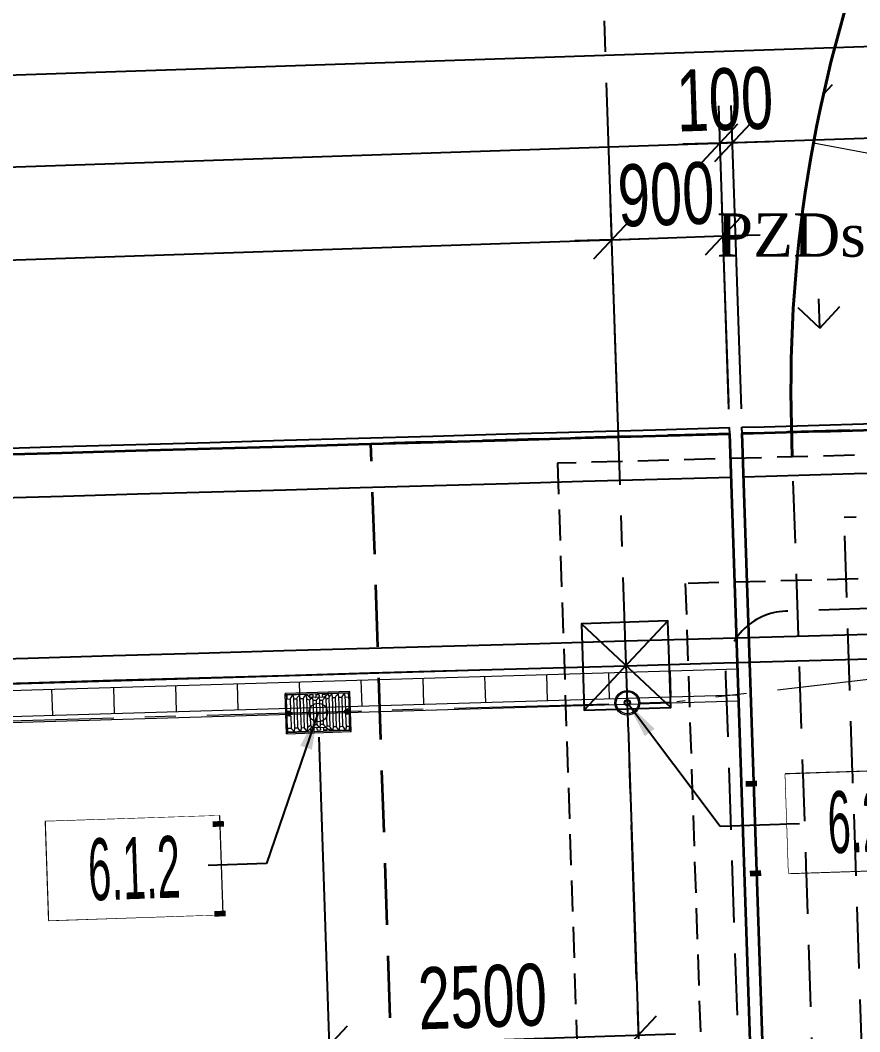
# Model space of a CAD drawing. Header units: metres. Extents: x 8395712 to 9795150, y 4166577 to 5794892.
# Drawn here: x 8418204.27 to 8418211.05, y 5772443.42 to 5772451.59 of the extents above; entities that cross this region are included whole.
import ezdxf
from ezdxf.enums import TextEntityAlignment as Align

# ---------------------------------------------------------------- set-up
doc = ezdxf.new("R2010")
doc.units = ezdxf.units.M
doc.set_wipeout_variables(frame=1)
doc.header["$PDMODE"] = 35
doc.header["$PDSIZE"] = 0.002
for name, pattern in [('CENTER', [2, 1.25, -0.25, 0.25, -0.25]), ('DASHED', [0.75, 0.5, -0.25]), ('HIDDEN', [0.375, 0.25, -0.125])]:
    doc.linetypes.add(name, pattern=pattern)
for name, color, linetype in [('00RysOpi-T', 2, 'Continuous'), ('AII_M_bariery', 8, 'Continuous'), ('AII_M_ekrany', 8, 'Continuous'), ('AII_M_opisy do legendy', 2, 'Continuous'), ('AII_M_osie główne', 8, 'CENTER'), ('AII_M_podpory', 1, 'Continuous'), ('AII_odwodnienie_drenaż', 140, 'Continuous')]:
    doc.layers.add(name, color=color, linetype=linetype)
for name, color, linetype, lineweight in [('AII_M_geologia', 1, 'Continuous', 25), ('AII_M_konstrukcja 0.35', 2, 'Continuous', 35), ('AII_M_kreskowanie', 8, 'Continuous', 0), ('AII_M_kreskowanie skarp', 8, 'Continuous', 0), ('AII_M_odwodnienie', 8, 'Continuous', 9), ('AII_M_opisy wymiary', 1, 'Continuous', 25), ('AII_M_skarpy', 62, 'Continuous', 18), ('AII_M_wyposazenie', 1, 'Continuous', 25)]:
    doc.layers.add(name, color=color, linetype=linetype, lineweight=lineweight)
doc.styles.add('CDMSTYLE', font='CDMSIMPL.shx', dxfattribs={"width": 0.7, "bigfont": 'CDMBIGPL.shx'})
doc.styles.add('GT_B-SP', font='times.ttf')
doc.linetypes.add('OGRODZENIE2', pattern='A,6.35,-2.54,[132,ltypeshp.shx,S=2.54,R=0,X=-2.54,Y=0],-2.54,25.4', length=36.83)
doc.dimstyles.new('CDM-ME200MM', dxfattribs={"dimscale": 0.2, "dimtxt": 2.5, "dimasz": 1.5, "dimexe": 1.5, "dimexo": 1, "dimgap": 0.5, "dimtad": 1, "dimdec": 0, "dimlfac": 1000, "dimrnd": 1, "dimzin": 9, "dimtxsty": 'CDMSTYLE', "dimblk": 'OBLIQUE', "dimcen": 2.5, "dimdle": 1.5, "dimclrd": 9, "dimclre": 9, "dimadec": 1, "dimazin": 2, "dimtfac": 1, "dimtdec": 0, "dimtix": 1, "dimtmove": 2, "dimatfit": 3, "dimldrblk": 'DOT', "dimfxl": 1, "dimtvp": 1, "dimtolj": 1, "dimtzin": 0, "dimlwd": 25, "dimlwe": 25, "dimarcsym": 0})
doc.dimstyles.new('CDM-ME200MM$7', dxfattribs={"dimscale": 0.2, "dimtxt": 2.5, "dimasz": 1.5, "dimexe": 1.5, "dimexo": 1, "dimgap": 0.5, "dimtad": 1, "dimdec": 0, "dimlfac": 1000, "dimrnd": 1, "dimzin": 9, "dimtxsty": 'CDMSTYLE', "dimblk": 'OBLIQUE', "dimcen": 2.5, "dimdle": 1.5, "dimclrd": 9, "dimclre": 9, "dimadec": 1, "dimazin": 2, "dimtfac": 1, "dimtdec": 0, "dimtix": 1, "dimtmove": 2, "dimatfit": 3, "dimfxl": 1, "dimtvp": 1, "dimtolj": 1, "dimtzin": 0, "dimlwd": 25, "dimlwe": 25, "dimarcsym": 0})

# ---------------------------------------------------------------- blocks, each defined once
blk = doc.blocks.new('_OBLIQUE')
at = {"color": 0, "linetype": 'ByBlock'}
blk.add_line((-0.5, -0.5), (0.5, 0.5), dxfattribs=at)
blk = doc.blocks.new('*D36')
at = {"layer": 'AII_M_opisy wymiary', "color": 9, "linetype": 'ByBlock', "lineweight": 25, "transparency": 16777216}
for p, q in [((8418221.507, 5772448.8121), (8418221.3994, 5772452.0261)), ((8418121.7257, 5772448.3869), (8418221.7092, 5772451.7363)), ((8418122.1231, 5772445.4828), (8418122.0155, 5772448.6968))]:
    blk.add_line(p, q, dxfattribs=at)
at = {"layer": 'Defpoints', "color": 0, "linetype": 'ByBlock', "lineweight": 25, "transparency": 16777216}
for p in [(8418221.4094, 5772451.7262), (8418221.5137, 5772448.6122), (8418122.1298, 5772445.2829)]:
    blk.add_point(p, dxfattribs=at)
at = {"layer": 'AII_M_opisy wymiary', "color": 9, "linetype": 'ByBlock', "lineweight": 25, "transparency": 16777216, "xscale": 0.3, "yscale": 0.3, "zscale": 0.3}
for p, rotation in [((8418221.4094, 5772451.7262), 1.918652234207557), ((8418122.0255, 5772448.3969), 181.9186522342075)]:
    blk.add_blockref('_OBLIQUE', p, dxfattribs=dict(at, rotation=rotation))
at = {"layer": 'AII_M_opisy wymiary', "color": 0, "linetype": 'ByBlock', "lineweight": 40, "transparency": 16777216, "insert": (8418171.7057, 5772450.4114), "char_height": 0.5, "attachment_point": 5, "rotation": 1.91865, "style": 'CDMSTYLE'}
blk.add_mtext('\\A1;99440', dxfattribs=at)
blk = doc.blocks.new('_DOT')
at = {"color": 0, "linetype": 'ByBlock'}
blk.add_line((-0.5, 0), (-1, 0), dxfattribs=at)
at = {"color": 0, "linetype": 'ByBlock', "const_width": 0.5}
blk.add_lwpolyline([(-0.25, 0, 1), (0.25, 0, 1)], format="xyb", close=True, dxfattribs=at)
blk = doc.blocks.new('A$Cb89c059d')
at = {"layer": 'AII_M_kreskowanie skarp'}
blk.add_line((-1.0467, 0.217), (-10.7661, 2.3467), dxfattribs=at)
at = {"layer": 'AII_M_skarpy', "linetype": 'ByBlock', "lineweight": 40}
blk.add_line((-11.0216, -0.1801), (-11.0202, 0.0699), dxfattribs=at)
blk.add_arc((-0.0704, 0.0005), 10.95, 89.59219, 179.63691, dxfattribs=at)
blk = doc.blocks.new('*U187')
at = {"layer": 'AII_M_odwodnienie', "color": 0, "linetype": 'ByBlock', "lineweight": -2}
for p, q in [((-24.5457, 0.27), (-24.5457, 0.06)), ((-24, 0.06), (-24, 0.27)), ((-23.5, 0.06), (-23.5, 0.27)), ((-23, 0.06), (-23, 0.27)), ((-22.5, 0.06), (-22.5, 0.27)), ((-22, 0.06), (-22, 0.27)), ((-21.5, 0.06), (-21.5, 0.27)), ((-21, 0.06), (-21, 0.27)), ((-20.5, 0.06), (-20.5, 0.27)), ((-20, 0.06), (-20, 0.27)), ((-19.5, 0.06), (-19.5, 0.27)), ((-19, 0.06), (-19, 0.27))]:
    blk.add_line(p, q, dxfattribs=at)
for points in [[(-24.5457, 0.32), (0.262, 0.32), (0.262, 0.27), (-24.5457, 0.27)], [(-24.5457, 0.01), (0, 0.01), (0, 0.06), (-24.5457, 0.06)]]:
    blk.add_lwpolyline(points, close=True, dxfattribs=at)
blk = doc.blocks.new('WPUST_RZUT')
at = {"layer": 'AII_M_odwodnienie', "color": 0, "lineweight": -2}
for p, q in [((0.262, 0.162), (-0.262, 0.162)), ((-0.262, 0.162), (-0.252, 0.152)), ((-0.262, -0.162), (-0.262, 0.162)), ((0.252, 0.152), (-0.252, 0.152)), ((-0.252, 0.152), (-0.252, 0.1231)), ((-0.252, -0.123), (-0.252, 0.1231)), ((-0.093, 0.1495), (-0.249, 0.1495)), ((-0.249, 0.1495), (-0.249, 0.1175)), ((-0.249, 0.1175), (-0.2255, 0.1175)), ((-0.2215, 0.1135), (-0.2215, 0.023)), ((-0.1945, 0.1303), (-0.1945, -0.1303)), ((-0.1945, 0.1175), (-0.1735, 0.1175)), ((-0.1695, 0.1135), (-0.1695, -0.1135)), ((-0.1425, 0.1303), (-0.1425, -0.1303)), ((-0.1425, 0.1175), (-0.1215, 0.1175)), ((-0.1175, 0.1135), (-0.1175, -0.1135)), ((-0.093, 0.1495), (-0.094, 0.143)), ((-0.0925, 0.142), (-0.094, 0.143)), ((-0.06, 0.1225), (-0.093, 0.1495)), ((-0.0905, 0.1271), (-0.0905, -0.1271)), ((-0.0905, 0.1141), (-0.0679, 0.1038)), ((-0.0655, 0.1435), (-0.0655, 0.131)), ((-0.0405, 0.1435), (-0.0655, 0.1435)), ((-0.0655, 0.1002), (-0.0655, -0.1002)), ((-0.0568, 0.1091), (-0.06, 0.1225)), ((0.056, 0.1225), (-0.06, 0.1225)), ((-0.0385, 0.1435), (-0.0405, 0.1435)), ((-0.0385, 0.1435), (-0.0385, 0.1225)), ((-0.0385, 0.1075), (-0.0385, -0.1075)), ((-0.0175, 0.0975), (-0.0385, 0.0975)), ((-0.0135, 0.1435), (-0.0135, 0.1264)), ((0.0115, 0.1435), (-0.0135, 0.1435)), ((-0.0135, 0.0935), (-0.0135, -0.0935)), ((0.0135, 0.1435), (0.0115, 0.1435)), ((0.0135, 0.1435), (0.0135, 0.1225)), ((0.0135, 0.1075), (0.0135, -0.1075)), ((0.0345, 0.0975), (0.0135, 0.0975)), ((0.0385, 0.1435), (0.0385, 0.1264)), ((0.0635, 0.1435), (0.0385, 0.1435)), ((0.0385, 0.0935), (0.0385, -0.0935)), ((0.056, 0.1225), (0.0541, 0.1148)), ((0.089, 0.1495), (0.056, 0.1225)), ((0.0655, 0.1435), (0.0635, 0.1435)), ((0.0655, 0.1435), (0.0655, 0.1303)), ((0.0655, 0.115), (0.0655, -0.115)), ((0.0655, 0.1045), (0.0848, 0.1133)), ((0.0932, 0.1228), (0.089, 0.1495)), ((0.249, 0.1495), (0.089, 0.1495)), ((0.0905, 0.1097), (0.0905, -0.1097)), ((0.1175, 0.1303), (0.1175, -0.1303)), ((0.1175, 0.1175), (0.1385, 0.1175)), ((0.1425, 0.1135), (0.1425, -0.1135)), ((0.1695, 0.1303), (0.1695, -0.1303)), ((0.1695, 0.1175), (0.1905, 0.1175)), ((0.1945, 0.1135), (0.1945, -0.1135)), ((0.2215, 0.1303), (0.2215, 0.019)), ((0.2215, 0.1175), (0.249, 0.1175)), ((0.249, 0.1495), (0.249, 0.1175)), ((0.252, 0.152), (0.262, 0.162)), ((0.252, -0.152), (0.252, 0.152)), ((0.262, -0.162), (0.262, 0.162)), ((-0.2505, 0.0198), (-0.2499, 0.0203)), ((-0.2505, -0.0198), (-0.2505, 0.0198)), ((-0.2505, 0.0198), (-0.232, 0.0172)), ((-0.2321, 0), (-0.2281, 0.007)), ((-0.2281, -0.007), (-0.2321, 0)), ((-0.2199, 0.007), (-0.2281, 0.007)), ((-0.2159, 0), (-0.2199, 0.007)), ((-0.2159, 0), (-0.2199, -0.007)), ((0.2159, 0), (0.2199, 0.007)), ((0.2199, -0.007), (0.2159, 0)), ((0.2281, 0.007), (0.2199, 0.007)), ((0.224, 0.019), (0.2215, 0.019)), ((0.2321, 0), (0.2281, 0.007)), ((0.2321, 0), (0.2281, -0.007)), ((0.2505, 0.0198), (0.232, 0.0172)), ((0.2505, 0.0198), (0.2499, 0.0203)), ((0.2505, -0.0198), (0.2505, 0.0198)), ((-0.232, -0.0172), (-0.2505, -0.0198)), ((-0.2499, -0.0203), (-0.2505, -0.0198)), ((-0.2281, -0.007), (-0.2199, -0.007)), ((-0.2215, -0.0229), (-0.2215, -0.1135)), ((0.2199, -0.007), (0.2281, -0.007)), ((0.2215, -0.019), (0.224, -0.019)), ((0.2215, -0.019), (0.2215, -0.1303)), ((0.232, -0.0172), (0.2505, -0.0198)), ((0.2499, -0.0203), (0.2505, -0.0198)), ((-0.252, -0.152), (-0.262, -0.162)), ((-0.262, -0.162), (0.262, -0.162)), ((-0.252, -0.152), (-0.252, -0.123)), ((-0.252, -0.152), (0.252, -0.152)), ((-0.249, -0.1175), (-0.2255, -0.1175)), ((-0.249, -0.1495), (-0.249, -0.1175)), ((-0.093, -0.1495), (-0.249, -0.1495)), ((-0.1945, -0.1175), (-0.1735, -0.1175)), ((-0.1425, -0.1175), (-0.1215, -0.1175)), ((-0.094, -0.143), (-0.0925, -0.142)), ((-0.093, -0.1495), (-0.094, -0.143)), ((-0.06, -0.1225), (-0.093, -0.1495)), ((-0.0905, -0.1141), (-0.0679, -0.1038)), ((-0.0655, -0.131), (-0.0655, -0.1435)), ((-0.0405, -0.1435), (-0.0655, -0.1435)), ((-0.0568, -0.1091), (-0.06, -0.1225)), ((0.056, -0.1225), (-0.06, -0.1225)), ((-0.0385, -0.1435), (-0.0405, -0.1435)), ((-0.0175, -0.0975), (-0.0385, -0.0975)), ((-0.0385, -0.1225), (-0.0385, -0.1435)), ((-0.0135, -0.1264), (-0.0135, -0.1435)), ((0.0115, -0.1435), (-0.0135, -0.1435)), ((0.0135, -0.1435), (0.0115, -0.1435)), ((0.0345, -0.0975), (0.0135, -0.0975)), ((0.0135, -0.1225), (0.0135, -0.1435)), ((0.0385, -0.1264), (0.0385, -0.1435)), ((0.0635, -0.1435), (0.0385, -0.1435)), ((0.056, -0.1225), (0.0541, -0.1148)), ((0.089, -0.1495), (0.056, -0.1225)), ((0.0655, -0.1435), (0.0635, -0.1435)), ((0.0655, -0.1045), (0.0848, -0.1133)), ((0.0655, -0.1303), (0.0655, -0.1435)), ((0.0932, -0.1228), (0.089, -0.1495)), ((0.249, -0.1495), (0.089, -0.1495)), ((0.1175, -0.1175), (0.1385, -0.1175)), ((0.1695, -0.1175), (0.1905, -0.1175)), ((0.2215, -0.1175), (0.249, -0.1175)), ((0.249, -0.1495), (0.249, -0.1175)), ((0.262, -0.162), (0.252, -0.152))]:
    blk.add_line(p, q, dxfattribs=at)
at = {"layer": 'AII_M_odwodnienie', "color": 0, "lineweight": -2, "flags": 128}
for points in [[(-0.2223, 0.1159), (-0.2217, 0.1147), (-0.2215, 0.1135)], [(-0.1703, 0.1159), (-0.1697, 0.1147), (-0.1695, 0.1135)], [(-0.1183, 0.1159), (-0.1177, 0.1147), (-0.1175, 0.1135)], [(-0.0905, 0.1271), (-0.0906, 0.1311), (-0.0909, 0.1357), (-0.0913, 0.1385), (-0.0917, 0.1402), (-0.0923, 0.1418), (-0.0925, 0.142)], [(-0.0679, 0.1038), (-0.0667, 0.103), (-0.066, 0.1021)], [(-0.066, 0.1021), (-0.0656, 0.1009), (-0.0655, 0.1002)], [(-0.0144, 0.096), (-0.0137, 0.0949), (-0.0135, 0.0935)], [(0.0376, 0.096), (0.0383, 0.0949), (0.0385, 0.0935)], [(0.0635, 0.1238), (0.0586, 0.1196), (0.0541, 0.1148)], [(0.0655, 0.115), (0.0653, 0.119), (0.0651, 0.121), (0.0649, 0.1221), (0.0647, 0.1228), (0.0644, 0.1235), (0.0642, 0.1237), (0.064, 0.1239), (0.0639, 0.1239), (0.0637, 0.1239), (0.0636, 0.1239), (0.0635, 0.1238)], [(0.0932, 0.1228), (0.0905, 0.1159), (0.0893, 0.1126)], [(0.1417, 0.1159), (0.1423, 0.1147), (0.1425, 0.1135)], [(0.1937, 0.1159), (0.1943, 0.1147), (0.1945, 0.1135)], [(-0.2499, 0.0203), (-0.2358, 0.0185), (-0.2303, 0.0178)], [(0.2499, 0.0203), (0.2358, 0.0185), (0.2303, 0.0178)], [(-0.2303, -0.0178), (-0.2358, -0.0185), (-0.2499, -0.0203)], [(0.2303, -0.0178), (0.2358, -0.0185), (0.2499, -0.0203)], [(-0.2215, -0.1135), (-0.2217, -0.1148), (-0.2223, -0.1159)], [(-0.1695, -0.1135), (-0.1697, -0.1148), (-0.1703, -0.1159)], [(-0.1175, -0.1135), (-0.1177, -0.1148), (-0.1183, -0.1159)], [(-0.0925, -0.142), (-0.0923, -0.1417), (-0.0918, -0.1408), (-0.0913, -0.1387), (-0.091, -0.1366), (-0.0906, -0.1319), (-0.0905, -0.1271)], [(-0.066, -0.1021), (-0.0669, -0.1032), (-0.0679, -0.1038)], [(-0.0655, -0.1002), (-0.0657, -0.1014), (-0.066, -0.1021)], [(-0.0135, -0.0935), (-0.0137, -0.0948), (-0.0144, -0.096)], [(0.0385, -0.0935), (0.0383, -0.0948), (0.0376, -0.096)], [(0.0541, -0.1148), (0.0585, -0.1195), (0.0635, -0.1238)], [(0.0635, -0.1238), (0.0636, -0.1239), (0.0638, -0.1239), (0.0639, -0.1239), (0.0641, -0.1238), (0.0643, -0.1236), (0.0647, -0.1228), (0.0651, -0.1208), (0.0654, -0.1187), (0.0655, -0.115)], [(0.0893, -0.1126), (0.0905, -0.1159), (0.0932, -0.1228)], [(0.1425, -0.1135), (0.1423, -0.1148), (0.1417, -0.1159)], [(0.1945, -0.1135), (0.1943, -0.1148), (0.1937, -0.1159)]]:
    blk.add_lwpolyline(points, dxfattribs=at)
at = {"layer": 'AII_M_odwodnienie', "color": 0, "lineweight": -2}
for centre, radius in [((-0.224, 0), 0.013), ((-0.224, 0), 0.012), ((0, 0), 0.075), ((0.224, 0), 0.012)]:
    blk.add_circle(centre, radius, dxfattribs=at)
for centre, radius, start, end in [((-0.0674, 0.1309), 0.00195, 251.69834, 2.87413), ((-0.0497, 0.0903), 0.0201, 110.63967, 144.03936), ((-0.0175, 0.1263), 0.00398, 286.3143, 0.63687), ((0.0345, 0.1263), 0.00398, 286.31436, 0.63683), ((0.0865, 0.1096), 0.0041, 47.8922, 114.44435), ((0.0864, 0.1097), 0.00414, 359.99996, 45.16763), ((-0.224, 0), 0.019, 90, 270), ((-0.224, 0), 0.00702, 150, 210), ((-0.224, 0), 0.00702, 90, 150), ((-0.2254, 0.0229), 0.00394, 274.13264, 0.80381), ((-0.224, 0), 0.00702, 30, 90), ((-0.224, 0), 0.00702, 330, 30), ((0.224, 0), 0.013, 110.25649, 249.74351), ((0.224, 0), 0.00702, 150, 210), ((0.224, 0), 0.00702, 90, 150), ((0.224, 0), 0.013, 249.74775, 110.25225), ((0.224, 0), 0.019, 270, 90), ((0.224, 0), 0.00702, 30, 90), ((0.224, 0), 0.00702, 330, 30), ((-0.224, 0), 0.00702, 210, 270), ((-0.2255, -0.0229), 0.00396, 359.47528, 85.58828), ((-0.224, 0), 0.00702, 270, 330), ((0.224, 0), 0.00702, 210, 270), ((0.224, 0), 0.00702, 270, 330), ((-0.0675, -0.131), 0.002, 358.54515, 105.17526), ((-0.0502, -0.0909), 0.0194, 215.2928, 250.02817), ((-0.0173, -0.1262), 0.00378, 357.52302, 78.28931), ((0.0347, -0.1262), 0.00378, 357.52299, 78.28936), ((0.0865, -0.1096), 0.0041, 245.5739, 312.08954), ((0.0864, -0.1097), 0.00413, 314.80961, 0.0228)]:
    blk.add_arc(centre, radius, start, end, dxfattribs=at)
for centre, major_axis, ratio, start_param, end_param in [((-0.2255, 0.1135), (0.00356, -0.00189), 0.986478, 1.130171, 2.065083), ((-0.1965, -0.3697), (0, 0.5128), 0.15625, 0, 0.327274), ((-0.1965, 0.1303), (0, 0.0128), 0.15625, 4.712389, 6.283185), ((-0.1735, 0.1135), (0.00356, -0.00189), 0.986478, 1.130171, 2.065083), ((-0.1445, -0.3697), (0, 0.5128), 0.15625, 0, 0.327274), ((-0.1445, 0.1303), (0, 0.0128), 0.15625, 4.712389, 6.283185), ((-0.1215, 0.1135), (0.00356, -0.00189), 0.986478, 1.130171, 2.065083), ((-0.0925, -0.3697), (0, 0.5128), 0.15625, 0.0189, 0.327274), ((-0.0405, -0.2831), (0, 0.4006), 0.2, 0, 0.204754), ((-0.0405, 0.1075), (0, 0.01), 0.2, 4.712389, 6.283185), ((-0.0174, 0.0935), (0.0035, -0.00201), 0.982703, 1.213284, 2.099289), ((0.0115, -0.2831), (0, 0.4006), 0.2, 0, 0.328812), ((0.0115, 0.1075), (0, 0.01), 0.2, 4.712389, 6.283185), ((0.0346, 0.0935), (0.0035, -0.00201), 0.982703, 1.213284, 2.099289), ((0.0635, -0.2831), (0, 0.4006), 0.2, 0.11706, 0.328812), ((0.1155, -0.3697), (0, 0.5128), 0.15625, 0, 0.282384), ((0.1155, 0.1303), (0, 0.0128), 0.15625, 4.712389, 6.283185), ((0.1385, 0.1135), (0.00356, -0.00189), 0.986478, 1.130171, 2.065083), ((0.1675, -0.3697), (0, 0.5128), 0.15625, 0, 0.327274), ((0.1675, 0.1303), (0, 0.0128), 0.15625, 4.712389, 6.283185), ((0.1905, 0.1135), (0.00356, -0.00189), 0.986478, 1.130171, 2.065083), ((0.2195, -0.3697), (0, 0.5128), 0.15625, 0, 0.327274), ((0.2195, 0.1303), (0, 0.0128), 0.15625, 4.712389, 6.283185), ((-0.2255, -0.1135), (0.00356, 0.00189), 0.986478, 4.218103, 5.153014), ((-0.1965, 0.3697), (0, 0.5128), 0.15625, 2.814318, 3.141593), ((-0.1965, -0.1303), (0, 0.0128), 0.15625, 3.141593, 4.712389), ((-0.1735, -0.1135), (0.00356, 0.00189), 0.986478, 4.218103, 5.153014), ((-0.1445, 0.3697), (0, 0.5128), 0.15625, 2.814318, 3.141593), ((-0.1445, -0.1303), (0, 0.0128), 0.15625, 3.141593, 4.712389), ((-0.1215, -0.1135), (0.00356, 0.00189), 0.986478, 4.218103, 5.153014), ((-0.0925, 0.3697), (0, 0.5128), 0.15625, 2.814318, 3.122692), ((-0.0405, 0.2831), (0, 0.4006), 0.2, 2.936839, 3.141593), ((-0.0405, -0.1075), (0, 0.01), 0.2, 3.141593, 4.712389), ((-0.0174, -0.0935), (0.0035, 0.00201), 0.982703, 4.183896, 5.069901), ((0.0115, 0.2831), (0, 0.4006), 0.2, 2.812781, 3.141593), ((0.0115, -0.1075), (0, 0.01), 0.2, 3.141593, 4.712389), ((0.0346, -0.0935), (0.0035, 0.00201), 0.982703, 4.183896, 5.069901), ((0.0635, 0.2831), (0, 0.4006), 0.2, 2.812781, 3.024533), ((0.1155, 0.3697), (0, 0.5128), 0.15625, 2.859208, 3.141593), ((0.1155, -0.1303), (0, 0.0128), 0.15625, 3.141593, 4.712389), ((0.1385, -0.1135), (0.00356, 0.00189), 0.986478, 4.218103, 5.153014), ((0.1675, 0.3697), (0, 0.5128), 0.15625, 2.814318, 3.141593), ((0.1675, -0.1303), (0, 0.0128), 0.15625, 3.141593, 4.712389), ((0.1905, -0.1135), (0.00356, 0.00189), 0.986478, 4.218103, 5.153014), ((0.2195, 0.3697), (0, 0.5128), 0.15625, 2.814318, 3.141593), ((0.2195, -0.1303), (0, 0.0128), 0.15625, 3.141593, 4.712389)]:
    blk.add_ellipse(centre, major_axis=major_axis, ratio=ratio, start_param=start_param, end_param=end_param, dxfattribs=at)
blk = doc.blocks.new('OpiNum01')
at = {"layer": 'AII_M_opisy do legendy', "color": 0, "linetype": 'Continuous'}
blk.add_lwpolyline([(-3.5, -2), (3.5, -2), (3.5, 2), (-3.5, 2)], close=True, dxfattribs=at)
at = {"color": 9, "linetype": 'Continuous', "lineweight": 25, "style": 'CDMSTYLE', "width": 0.7, "flags": 1}
for tag, p in [('NAZWAPOL', (-4.105, -6.803)), ('NAZWAANG', (-4.105, -10.477)), ('SPECYF', (-4.105, -14.151)), ('ID', (-4.105, -17.825)), ('BAZA', (-4.105, -21.499)), ('RYSUNEK', (-4.105, -25.173))]:
    blk.add_attdef(tag, p, '', height=2, dxfattribs=at)
at = {"layer": 'AII_M_opisy do legendy', "linetype": 'Continuous', "lineweight": -2, "style": 'CDMSTYLE', "width": 0.5}
blk.add_attdef('NR', text='', height=2.5, dxfattribs=at).set_placement((0, 0), align=Align.MIDDLE)
at = {"color": 0, "linetype": 'Continuous'}
blk.add_wipeout([(-3.5, -2), (3.5, -2), (3.5, 2), (-3.5, 2)], dxfattribs=at).dxf.layer = 'AII_M_opisy do legendy'
blk = doc.blocks.new('OpiTxt01')
at = {"color": 0, "linetype": 'Continuous', "lineweight": 20, "style": 'CDMSTYLE', "width": 0.7}
blk.add_attdef('TEKST_GORNY', (1, 0.895), '', height=2, dxfattribs=at)
at = {"color": 0, "linetype": 'Continuous', "lineweight": -2, "style": 'CDMSTYLE', "width": 0.7}
blk.add_attdef('TEKST_DOLNY', (1.049, -2.731), '', height=2, dxfattribs=at)
blk = doc.blocks.new('Sączek')
at = {"layer": 'AII_M_odwodnienie', "color": 0}
for radius in [0.1, 0.1, 0.0894, 0.025, 0.02]:
    blk.add_circle((0, 0), radius, dxfattribs=at)
blk = doc.blocks.new('*D203')
at = {"layer": 'AII_M_opisy wymiary', "color": 9, "linetype": 'ByBlock', "lineweight": 25, "transparency": 16777216}
for p, q in [((8418209.091, 5772448.4737), (8418209.0359, 5772450.1174)), ((8418133.789, 5772447.294), (8418209.3458, 5772449.8277)), ((8418134.1339, 5772445.9601), (8418134.0788, 5772447.6038))]:
    blk.add_line(p, q, dxfattribs=at)
at = {"layer": 'Defpoints', "color": 0, "linetype": 'ByBlock', "lineweight": 25, "transparency": 16777216}
for p in [(8418209.0459, 5772449.8176), (8418209.0977, 5772448.2738), (8418134.1406, 5772445.7602)]:
    blk.add_point(p, dxfattribs=at)
at = {"layer": 'AII_M_opisy wymiary', "color": 9, "linetype": 'ByBlock', "lineweight": 25, "transparency": 16777216, "xscale": 0.3, "yscale": 0.3, "zscale": 0.3}
for p, rotation in [((8418209.0459, 5772449.8176), 1.92062245079579), ((8418134.0888, 5772447.304), 181.9206224507958)]:
    blk.add_blockref('_OBLIQUE', p, dxfattribs=dict(at, rotation=rotation))
at = {"layer": 'AII_M_opisy wymiary', "color": 0, "linetype": 'ByBlock', "lineweight": 25, "transparency": 16777216, "insert": (8418171.5556, 5772448.9106), "char_height": 0.5, "attachment_point": 5, "rotation": 1.92062, "style": 'CDMSTYLE'}
blk.add_mtext('\\A1;Lt=74999', dxfattribs=at)
blk = doc.blocks.new('*D205')
at = {"layer": 'AII_M_opisy wymiary', "color": 9, "linetype": 'ByBlock', "lineweight": 25, "transparency": 16777216}
for p, q in [((8418209.991, 5772448.499), (8418209.9357, 5772450.148)), ((8418209.0914, 5772448.4737), (8418209.0362, 5772450.1178)), ((8418209.0463, 5772449.818), (8418208.7465, 5772449.8079)), ((8418209.0463, 5772449.818), (8418209.9458, 5772449.8482)), ((8418209.9458, 5772449.8482), (8418210.2456, 5772449.8582))]:
    blk.add_line(p, q, dxfattribs=at)
at = {"layer": 'Defpoints', "color": 0, "linetype": 'ByBlock', "lineweight": 25, "transparency": 16777216}
for p in [(8418209.9458, 5772449.8482), (8418209.0981, 5772448.2739), (8418209.9977, 5772448.2991)]:
    blk.add_point(p, dxfattribs=at)
at = {"layer": 'AII_M_opisy wymiary', "color": 9, "linetype": 'ByBlock', "lineweight": 25, "transparency": 16777216, "xscale": 0.3, "yscale": 0.3, "zscale": 0.3}
for p, rotation in [((8418209.0463, 5772449.818), 1.92062245079579), ((8418209.9458, 5772449.8482), 181.9206224507958)]:
    blk.add_blockref('_OBLIQUE', p, dxfattribs=dict(at, rotation=rotation))
at = {"layer": 'AII_M_opisy wymiary', "color": 0, "linetype": 'ByBlock', "lineweight": 25, "transparency": 16777216, "insert": (8418209.4843, 5772450.1829), "char_height": 0.5, "attachment_point": 5, "rotation": 1.92062, "style": 'CDMSTYLE'}
blk.add_mtext('\\A1;900', dxfattribs=at)
blk = doc.blocks.new('*D207')
at = {"layer": 'AII_M_opisy wymiary', "color": 9, "linetype": 'ByBlock', "lineweight": 25, "transparency": 16777216}
for p, q in [((8418209.9927, 5772448.4491), (8418209.9106, 5772450.899)), ((8418132.8643, 5772448.0151), (8418210.2204, 5772450.6092)), ((8418133.2345, 5772445.9251), (8418133.1541, 5772448.325))]:
    blk.add_line(p, q, dxfattribs=at)
at = {"layer": 'Defpoints', "color": 0, "linetype": 'ByBlock', "lineweight": 25, "transparency": 16777216}
for p in [(8418209.9206, 5772450.5991), (8418209.9994, 5772448.2492), (8418133.2412, 5772445.7252)]:
    blk.add_point(p, dxfattribs=at)
at = {"layer": 'AII_M_opisy wymiary', "color": 9, "linetype": 'ByBlock', "lineweight": 25, "transparency": 16777216, "xscale": 0.3, "yscale": 0.3, "zscale": 0.3}
for p, rotation in [((8418209.9206, 5772450.5991), 1.92062245079579), ((8418133.1641, 5772448.0252), 181.9206224507958)]:
    blk.add_blockref('_OBLIQUE', p, dxfattribs=dict(at, rotation=rotation))
at = {"layer": 'AII_M_opisy wymiary', "color": 0, "linetype": 'ByBlock', "lineweight": 25, "transparency": 16777216, "insert": (8418171.5306, 5772449.662), "char_height": 0.5, "attachment_point": 5, "rotation": 1.92062, "style": 'CDMSTYLE'}
blk.add_mtext('\\A1;Lc=76800', dxfattribs=at)
blk = doc.blocks.new('*D208')
at = {"layer": 'AII_M_opisy wymiary', "color": 9, "linetype": 'ByBlock', "lineweight": 25, "transparency": 16777216}
for p, q in [((8418221.5087, 5772448.7626), (8418221.4241, 5772451.285)), ((8418209.7207, 5772450.5924), (8418221.734, 5772450.9953)), ((8418210.0927, 5772448.4524), (8418210.0105, 5772450.9023))]:
    blk.add_line(p, q, dxfattribs=at)
at = {"layer": 'Defpoints', "color": 0, "linetype": 'ByBlock', "lineweight": 25, "transparency": 16777216}
for p in [(8418221.4341, 5772450.9852), (8418221.5154, 5772448.5627), (8418210.0994, 5772448.2525)]:
    blk.add_point(p, dxfattribs=at)
at = {"layer": 'AII_M_opisy wymiary', "color": 9, "linetype": 'ByBlock', "lineweight": 25, "transparency": 16777216, "xscale": 0.3, "yscale": 0.3, "zscale": 0.3}
for p, rotation in [((8418221.4341, 5772450.9852), 1.92062245079579), ((8418210.0206, 5772450.6025), 181.9206224507958)]:
    blk.add_blockref('_OBLIQUE', p, dxfattribs=dict(at, rotation=rotation))
at = {"layer": 'AII_M_opisy wymiary', "color": 0, "linetype": 'ByBlock', "lineweight": 25, "transparency": 16777216, "insert": (8418215.7156, 5772451.1436), "char_height": 0.5, "attachment_point": 5, "rotation": 1.92062, "style": 'CDMSTYLE'}
blk.add_mtext('\\A1;11420', dxfattribs=at)
blk = doc.blocks.new('*D210')
at = {"layer": 'AII_M_opisy wymiary', "color": 9, "linetype": 'ByBlock', "lineweight": 25, "transparency": 16777216}
for p, q in [((8418209.9927, 5772448.4491), (8418209.9106, 5772450.899)), ((8418210.0927, 5772448.4518), (8418210.0105, 5772450.9023)), ((8418209.9206, 5772450.5991), (8418209.6208, 5772450.5891)), ((8418210.0206, 5772450.6025), (8418209.9206, 5772450.5991)), ((8418210.0206, 5772450.6025), (8418210.3204, 5772450.6125))]:
    blk.add_line(p, q, dxfattribs=at)
at = {"layer": 'Defpoints', "color": 0, "linetype": 'ByBlock', "lineweight": 25, "transparency": 16777216}
for p in [(8418209.9206, 5772450.5991), (8418209.9994, 5772448.2492), (8418210.0994, 5772448.2519)]:
    blk.add_point(p, dxfattribs=at)
at = {"layer": 'AII_M_opisy wymiary', "color": 9, "linetype": 'ByBlock', "lineweight": 25, "transparency": 16777216, "xscale": 0.3, "yscale": 0.3, "zscale": 0.3}
for p, rotation in [((8418209.9206, 5772450.5991), 1.92062245079579), ((8418210.0206, 5772450.6025), 181.9206224507958)]:
    blk.add_blockref('_OBLIQUE', p, dxfattribs=dict(at, rotation=rotation))
at = {"layer": 'AII_M_opisy wymiary', "color": 0, "linetype": 'ByBlock', "lineweight": 25, "transparency": 16777216, "insert": (8418209.9589, 5772450.9506), "char_height": 0.5, "attachment_point": 5, "rotation": 1.92062, "style": 'CDMSTYLE'}
blk.add_mtext('\\A1;100', dxfattribs=at)
blk = doc.blocks.new('przyczolek_os4')
at = {"layer": 'AII_M_podpory', "linetype": 'DASHED', "lineweight": 35}
blk.add_lwpolyline([(73.6987, 80.6742, -0.000137), (76.5989, 80.6588, -0.0001)], format="xyb", dxfattribs=at)
blk.add_lwpolyline([(73.6987, 65.5338), (73.6987, 80.6742)], dxfattribs=at)
at = {"layer": 'AII_M_podpory', "linetype": 'DASHED', "lineweight": 35, "elevation": 0}
blk.add_lwpolyline([(76.6989, 80.6581, -0.000283), (84.3191, 80.6122)], format="xyb", dxfattribs=at)
at = {"layer": 'AII_M_podpory', "color": 1, "linetype": 'HIDDEN', "lineweight": 25}
for points in [[(75.1992, 80.4676), (75.1991, 50.5668)], [(79.0991, 80.443), (75.1992, 80.4676)], [(79.096, 79.443), (76.196, 79.4613)], [(76.1992, 79.4613), (76.1991, 51.5608)]]:
    blk.add_lwpolyline(points, dxfattribs=at)
at = {"layer": 'AII_M_podpory', "color": 8, "linetype": 'DASHED', "lineweight": 25}
for points in [[(77.0989, 65.509), (77.0989, 80.4556)], [(77.4989, 67.3036), (77.4989, 79.9531)], [(79.0976, 79.943), (77.4989, 79.9531)]]:
    blk.add_lwpolyline(points, dxfattribs=at)
blk = doc.blocks.new('lozyska')
at = {"color": 9, "linetype": 'ByBlock', "lineweight": 25}
for points in [[(-0.35, 0.35), (-0.35, -0.35), (0.35, -0.35), (0.35, 0.35), (-0.35, 0.35), (0.35, -0.35)], [(-0.35, -0.35), (0.35, 0.35)]]:
    blk.add_lwpolyline(points, dxfattribs=at)
blk = doc.blocks.new('*D439')
at = {"layer": 'AII_M_opisy wymiary', "color": 9, "linetype": 'ByBlock', "lineweight": 25, "transparency": 16777216}
blk.add_arc((8418209.6077, 5772433.0769), 1.2618, 91.92062, 181.4704, dxfattribs=at)
at = {"layer": 'Defpoints', "color": 0, "linetype": 'ByBlock', "lineweight": 25, "transparency": 16777216}
for p in [(8418208.788, 5772457.522, 0), (8418208.9434, 5772434.1496), (8418210.6074, 5772433.1025), (8418207.6081, 5772433.0256), (8418210.1852, 5772415.8561, 0)]:
    blk.add_point(p, dxfattribs=at)
at = {"layer": 'AII_M_opisy wymiary', "color": 9, "linetype": 'ByBlock', "lineweight": 25, "transparency": 16777216, "xscale": 0.3, "yscale": 0.3, "zscale": 0.3}
for p, rotation in [((8418209.5654, 5772434.3379), 1.920622452889307), ((8418208.3463, 5772433.0445), 271.4703959313167)]:
    blk.add_blockref('_OBLIQUE', p, dxfattribs=dict(at, rotation=rotation))
at = {"layer": 'AII_M_opisy wymiary', "color": 0, "linetype": 'ByBlock', "lineweight": 25, "transparency": 16777216, "insert": (8418208.4001, 5772434.215), "char_height": 0.5, "attachment_point": 5, "rotation": 46.69551, "style": 'CDMSTYLE'}
blk.add_mtext('\\A1;89,5°', dxfattribs=at)
blk = doc.blocks.new('*U449')
at = {"linetype": 'ByBlock', "lineweight": -2}
h = blk.add_hatch(color=0, dxfattribs=at)
h.dxf.hatch_style = 1
h.paths.add_polyline_path([(0.025, -2.45, 0.408249), (2.45, -0.025), (0.025, -0.025)])
h.paths.add_polyline_path([(-2.45, 0.025), (-0.025, 0.025), (-0.025, 2.45, 0.408249)])
at = {"color": 0, "linetype": 'ByBlock', "lineweight": -2}
for p, q in [((0, -3.75), (0, 3.75)), ((-3.75, 0), (3.75, 0))]:
    blk.add_line(p, q, dxfattribs=at)
blk.add_circle((0, 0), 2.5, dxfattribs=at)
at = {"color": 0, "style": 'GT_B-SP'}
for tag, height, p in [('TEST_ID', 3.5, (-3.061, 6.56)), ('DATA_1', 2.5, (-3.152, -3.152))]:
    blk.add_attdef(tag, text='', height=height, dxfattribs=at).set_placement(p, align=Align.TOP_RIGHT)
for tag, p in [('LEVEL', (3.152, 5.652)), ('DATA_2', (3.152, -3.152))]:
    blk.add_attdef(tag, text='', height=2.5, dxfattribs=at).set_placement(p, align=Align.TOP_LEFT)
at = {"color": 0, "style": 'GT_B-SP', "flags": 1}
for tag, p in [('PROJECT_ID', (0, -10.5)), ('EXT_DATA_01', (0, -14)), ('EXT_DATA_02', (0, -17.5)), ('EXT_DATA_03', (0, -21)), ('EXT_DATA_04', (0, -24.5)), ('EXT_DATA_05', (0, -27.712)), ('EXT_DATA_06', (0, -31.212)), ('EXT_DATA_07', (0, -34.712))]:
    blk.add_attdef(tag, p, '', height=2.5, dxfattribs=at)
blk = doc.blocks.new('*D463')
at = {"layer": 'AII_M_opisy wymiary', "color": 9, "linetype": 'ByBlock', "lineweight": 25, "transparency": 16777216}
for p, q in [((8418206.68, 5772445.7965), (8418206.7735, 5772443.0072)), ((8418146.7123, 5772443.8262), (8418146.8072, 5772440.9963)), ((8418146.4973, 5772441.2861), (8418207.0633, 5772443.3171))]:
    blk.add_line(p, q, dxfattribs=at)
at = {"layer": 'Defpoints', "color": 0, "linetype": 'ByBlock', "lineweight": 25, "transparency": 16777216}
for p in [(8418206.6733, 5772445.9963), (8418146.7056, 5772444.0261), (8418206.7635, 5772443.307)]:
    blk.add_point(p, dxfattribs=at)
at = {"layer": 'AII_M_opisy wymiary', "color": 9, "linetype": 'ByBlock', "lineweight": 25, "transparency": 16777216, "xscale": 0.3, "yscale": 0.3, "zscale": 0.3}
for p, rotation in [((8418206.7635, 5772443.307), 1.92062245079579), ((8418146.7972, 5772441.2961), 181.9206224507958)]:
    blk.add_blockref('_OBLIQUE', p, dxfattribs=dict(at, rotation=rotation))
at = {"layer": 'AII_M_opisy wymiary', "color": 0, "linetype": 'ByBlock', "lineweight": 25, "transparency": 16777216, "insert": (8418166.5486, 5772442.3086), "char_height": 0.5, "attachment_point": 5, "rotation": 1.92062, "style": 'CDMSTYLE'}
blk.add_mtext('\\A1;12x5000=60000', dxfattribs=at)
blk = doc.blocks.new('*D464')
at = {"layer": 'AII_M_opisy wymiary', "color": 9, "linetype": 'ByBlock', "lineweight": 25, "transparency": 16777216}
for p, q in [((8418209.1785, 5772445.8752), (8418209.2719, 5772443.091)), ((8418206.68, 5772445.7965), (8418206.7735, 5772443.0072)), ((8418206.4636, 5772443.2969), (8418209.5617, 5772443.4008))]:
    blk.add_line(p, q, dxfattribs=at)
at = {"layer": 'Defpoints', "color": 0, "linetype": 'ByBlock', "lineweight": 25, "transparency": 16777216}
for p in [(8418209.1718, 5772446.0751), (8418206.6733, 5772445.9963), (8418209.2618, 5772443.3908)]:
    blk.add_point(p, dxfattribs=at)
at = {"layer": 'AII_M_opisy wymiary', "color": 9, "linetype": 'ByBlock', "lineweight": 25, "transparency": 16777216, "xscale": 0.3, "yscale": 0.3, "zscale": 0.3}
for p, rotation in [((8418209.2618, 5772443.3908), 1.92062245079579), ((8418206.7635, 5772443.307), 181.9206224507958)]:
    blk.add_blockref('_OBLIQUE', p, dxfattribs=dict(at, rotation=rotation))
at = {"layer": 'AII_M_opisy wymiary', "color": 0, "linetype": 'ByBlock', "lineweight": 25, "transparency": 16777216, "insert": (8418208.0009, 5772443.6987), "char_height": 0.5, "attachment_point": 5, "rotation": 1.92062, "style": 'CDMSTYLE'}
blk.add_mtext('\\A1;2500', dxfattribs=at)

msp = doc.modelspace()

# ---------------------------------------------------------------- hatches: boundary and pattern name
at = {"layer": 'AII_M_kreskowanie', "linetype": 'ByBlock', "lineweight": 25}
h = msp.add_hatch(dxfattribs=at)
h.set_pattern_fill('GRASS', color=256, scale=0.05)
h.set_pattern_definition([(91.92062, (8417820.252, 5772544.7308), (-0.9276184, 0.8674239), [0.238125, -1.5579262]), (46.92062, (8417820.252, 5772544.7308), (-0.9276184, 0.867424), [0.238125, -1.031875]), (136.92062, (8417820.252, 5772544.7308), (-0.867424, -0.9276184), [0.238125, -1.031875])])
h.paths.add_polyline_path([(8418222.3536, 5772459.5888), (8418222.3536, 5772459.5888, -0.078753), (8418225.7525, 5772459.1417), (8418231.3381, 5772457.4873), (8418228.6798, 5772447.8974), (8418222.9267, 5772449.6014, 0.078753), (8418222.6163, 5772449.6422), (8418221.4169, 5772449.6106, 0.414234), (8418220.4436, 5772448.5844), (8418210.4973, 5772448.3133, -0.414442), (8418221.1542, 5772459.5571), (8418222.3536, 5772459.5888, -0.078753), (8418225.7525, 5772459.1417), (8418225.7525, 5772459.1417, 0.078753)])
h = msp.add_hatch(dxfattribs=at)
h.set_pattern_fill('GRASS', color=256, scale=0.05)
h.set_pattern_definition([(91.92062, (8417820.252, 5772544.7308), (-0.9276184, 0.8674239), [0.238125, -1.5579262]), (46.92062, (8417820.252, 5772544.7308), (-0.9276184, 0.867424), [0.238125, -1.031875]), (136.92062, (8417820.252, 5772544.7308), (-0.867424, -0.9276184), [0.238125, -1.031875])])
h.paths.add_polyline_path([(8418132.7479, 5772445.4555), (8418123.2492, 5772445.2983, 0.415555), (8418122.229, 5772446.2823), (8418121.0292, 5772446.2579, 0.077635), (8418120.7253, 5772446.204), (8418115.0512, 5772444.2587), (8418113.4342, 5772453.7471), (8418117.6281, 5772455.185, -0.078044), (8418120.8357, 5772455.7559), (8418122.0355, 5772455.7804, -0.415355)])
h.paths.add_polyline_path([(8418119.2619, 5772404.7433), (8418113.4957, 5772406.3483), (8418116.0202, 5772415.5068), (8418121.8012, 5772413.8976, 0.077002), (8418122.1053, 5772413.8616), (8418123.3045, 5772413.9047, 0.413512), (8418124.268, 5772414.9376), (8418133.7603, 5772415.322, -0.415355), (8418123.6456, 5772404.4108), (8418123.6456, 5772404.4108), (8418122.4464, 5772404.3678, -0.076798)])
h.paths.add_polyline_path([(8418229.6535, 5772419.3189), (8418223.9965, 5772417.3155, -0.078448), (8418223.6899, 5772417.2585), (8418222.4903, 5772417.2258, -0.414703), (8418221.4634, 5772418.1999), (8418211.5173, 5772417.9207, 0.414031), (8418222.761, 5772407.2795), (8418223.9606, 5772407.3121, 0.078448), (8418227.3181, 5772407.9362), (8418232.4895, 5772409.7677)])

# ---------------------------------------------------------------- linework, layer by layer
at = {"color": 1, "linetype": 'ByBlock', "lineweight": 25, "extrusion": (0, 0, -1)}
msp.add_arc((-8418406.7296, 5765435.8582), 7013.3, 87.76566675, 88.48720694, dxfattribs=at)
at = {"layer": 'AII_M_bariery', "linetype": 'OGRODZENIE2', "ltscale": 0.05, "extrusion": (0, 0, -1)}
msp.add_arc((-8418406.7296, 5765435.8582), 7013.5, 87.76567569, 88.48719531, dxfattribs=at)
at = {"layer": 'AII_M_ekrany', "linetype": 'OGRODZENIE2', "ltscale": 0.1, "extrusion": (0, 0, -1)}
for start, end in [(88.39384111, 88.48711973), (87.76573383, 88.39302432)]:
    msp.add_arc((-8418406.7296, 5765435.8582), 7014.8, start, end, dxfattribs=at)
at = {"layer": 'AII_M_konstrukcja 0.35'}
for points in [[(8418210.5069, 5772433.1159), (8418209.9994, 5772448.2493)], [(8418210.6069, 5772433.1186), (8418210.0994, 5772448.2519)]]:
    msp.add_lwpolyline(points, dxfattribs=at)
at = {"layer": 'AII_M_konstrukcja 0.35', "extrusion": (0, 0, -1)}
for centre, radius, start, end in [((-8418406.7301, 5765435.8603), 7015.1479, 88.39382037, 88.48709437), ((-8418406.9108, 5765430.861), 7020.1505, 87.76586118, 88.39267356)]:
    msp.add_arc(centre, radius, start, end, dxfattribs=at)
at = {"layer": 'AII_M_odwodnienie', "linetype": 'CENTER'}
msp.add_lwpolyline([(8418223.5453, 5772447.7053), (8418209.5718, 5772446.0836)], dxfattribs=at)
at = {"layer": 'AII_M_odwodnienie', "linetype": 'CENTER', "extrusion": (0, 0, -1)}
msp.add_arc((-8418400.6486, 5765617.197), 6831.5593, 87.76151449, 88.3972437, dxfattribs=at)
at = {"layer": 'AII_M_opisy wymiary', "color": 1, "linetype": 'ByBlock', "lineweight": 40}
msp.add_circle((8418171.8303, 5772432.124), 22459.4841, dxfattribs=at)
at = {"layer": 'AII_M_osie główne', "elevation": 0}
msp.add_lwpolyline([(8418210.1852, 5772415.8561), (8418208.788, 5772457.522)], dxfattribs=at)
at = {"layer": 'AII_M_wyposazenie'}
for points in [[(8418209.9994, 5772448.2492), (8418209.9977, 5772448.2991)], [(8418210.0994, 5772448.2519), (8418210.0977, 5772448.302)]]:
    msp.add_lwpolyline(points, dxfattribs=at)
at = {"layer": 'AII_M_wyposazenie', "extrusion": (0, 0, -1)}
for start, end in [(88.39382318, 88.48709648), (87.76575171, 88.39300643)]:
    msp.add_arc((-8418406.7296, 5765435.8582), 7015.2, start, end, dxfattribs=at)

# ---------------------------------------------------------------- block references
at = {"color": 1, "linetype": 'ByBlock', "lineweight": 25}
for name, p, rotation in [('A$Cb89c059d', (8418221.5137, 5772448.6128), 1.920622450795788), ('lozyska', (8418209.1614, 5772446.3758), 1.920622450795584)]:
    msp.add_blockref(name, p, dxfattribs=dict(at, rotation=rotation))
at = {"layer": 'AII_M_geologia'}
ref = msp.add_blockref('*U449', (8418212.7843, 5772449.3749), dxfattribs=dict(at, xscale=0.1, yscale=0.1, zscale=0.1))
ref.add_attrib('TEST_ID', 'PZDs-69/26', dxfattribs={"layer": '0', "color": 0, "height": 0.35, "style": 'GT_B-SP'}).set_placement((8418212.4782, 5772450.0309), align=Align.TOP_RIGHT)
ref.add_attrib('DATA_1', 'OTW', dxfattribs={"layer": '0', "color": 0, "height": 0.25, "style": 'GT_B-SP'}).set_placement((8418212.4691, 5772449.0597), align=Align.TOP_RIGHT)
ref.add_attrib('DATA_2', '20,00', dxfattribs={"layer": '0', "color": 0, "height": 0.25, "style": 'GT_B-SP'}).set_placement((8418213.0995, 5772449.0597), align=Align.TOP_LEFT)
at = {"layer": 'AII_M_odwodnienie', "color": 140, "lineweight": 9, "rotation": 181.7058744154442}
msp.add_blockref('*U187', (8418185.5269, 5772445.6784), dxfattribs=at)
at = {"layer": 'AII_M_odwodnienie', "color": 140}
for name, p, rotation in [('WPUST_RZUT', (8418206.6733, 5772445.9963), 1.920622450795788), ('Sączek', (8418209.1718, 5772446.0751), 184.4314447955168)]:
    msp.add_blockref(name, p, dxfattribs=dict(at, rotation=rotation))
at = {"layer": 'Defpoints', "color": 250, "linetype": 'Continuous', "lineweight": 0, "xscale": 0.2, "yscale": 0.2, "zscale": 0.2, "rotation": 1.920622483634996}
msp.add_blockref('OpiTxt01', (8418209.922, 5772445.0791), dxfattribs=at).add_auto_attribs({'TEKST_GORNY': '-', 'TEKST_DOLNY': '-'})

# ---------------------------------------------------------------- dimensions: what is measured, and where the dimension line sits
at = {"layer": 'AII_M_opisy wymiary', "color": 1, "linetype": 'ByBlock', "lineweight": 40}
dim = msp.add_aligned_dim(p1=(8418122.1298, 5772445.2829), p2=(8418221.5137, 5772448.6122), distance=3.1158, dimstyle='CDM-ME200MM', dxfattribs=at)
dim.commit()
dim.dimension.update_dxf_attribs({"geometry": '*D36', "text_midpoint": (8418171.7057, 5772450.4114)})
at = {"layer": 'AII_M_opisy wymiary', "color": 1, "linetype": 'ByBlock', "lineweight": 25}
for base, p1, p2, picture, middle in [((8418221.4341, 5772450.9852), (8418210.0994, 5772448.2525), (8418221.5154, 5772448.5627), '*D208', (8418215.7156, 5772451.1436)), ((8418209.9206, 5772450.5991), (8418210.0994, 5772448.2519), (8418209.9994, 5772448.2492), '*D210', (8418209.9589, 5772450.9506)), ((8418209.9458, 5772449.8482), (8418209.0981, 5772448.2739), (8418209.9977, 5772448.2991), '*D205', (8418209.4843, 5772450.1829)), ((8418209.2618, 5772443.3908), (8418206.6733, 5772445.9963), (8418209.1718, 5772446.0751), '*D464', (8418208.0009, 5772443.6987))]:
    dim = msp.add_linear_dim(base=base, p1=p1, p2=p2, angle=1.92062, dimstyle='CDM-ME200MM', dxfattribs=at)
    dim.commit()
    dim.dimension.update_dxf_attribs({"geometry": picture, "text_midpoint": middle})
for base, p1, p2, text, picture, middle in [((8418209.9206, 5772450.5991), (8418133.2412, 5772445.7252), (8418209.9994, 5772448.2492), 'Lc=<>', '*D207', (8418171.5306, 5772449.662)), ((8418209.0459, 5772449.8176), (8418134.1406, 5772445.7602), (8418209.0977, 5772448.2738), 'Lt=<>', '*D203', (8418171.5556, 5772448.9106))]:
    dim = msp.add_linear_dim(base=base, p1=p1, p2=p2, angle=1.92062, text=text, dimstyle='CDM-ME200MM', dxfattribs=at)
    dim.commit()
    dim.dimension.update_dxf_attribs({"geometry": picture, "text_midpoint": middle})

# ---------------------------------------------------------------- next in the draw order: block references
at = {"layer": '00RysOpi-T', "color": 1, "linetype": 'Continuous', "lineweight": 0, "xscale": 0.2, "yscale": 0.2, "zscale": 0.2, "rotation": 1.920622483634996}
msp.add_blockref('OpiNum01', (8418211.1613, 5772445.1207), dxfattribs=at).add_auto_attribs({'NR': '6.2.5'})
at = {"layer": '00RysOpi-T', "color": 1, "linetype": 'Continuous', "lineweight": 0}
ref = msp.add_blockref('OpiNum01', (8418205.1864, 5772444.7395), dxfattribs=dict(at, xscale=-0.1999999999999999, yscale=0.2, zscale=0.2, rotation=1.920624003911211))
ref.add_attrib('NR', '6.1.2', dxfattribs={"layer": 'AII_M_opisy do legendy', "linetype": 'Continuous', "lineweight": -2, "height": 0.5, "rotation": 1.92062, "style": 'CDMSTYLE', "width": 0.5}).set_placement((8418205.1864, 5772444.7395), align=Align.MIDDLE)

# ---------------------------------------------------------------- next in the draw order: linework, layer by layer
at = {"layer": 'AII_odwodnienie_drenaż', "linetype": 'DASHED', "lineweight": 25, "elevation": -0.0069}
msp.add_lwpolyline([(8418214.0758, 5772450.9506), (8418221.5572, 5772449.1468, -0.320974), (8418221.9116, 5772448.6852), (8418221.9446, 5772447.7009, -0.414214), (8418221.4616, 5772447.1845), (8418220.9619, 5772447.1677), (8418210.4486, 5772446.8152, 0.414214), (8418209.9657, 5772446.2987), (8418210.8505, 5772419.9107, 0.412453), (8418211.364, 5772419.4276), (8418221.8817, 5772419.7387), (8418222.3845, 5772419.7525, -0.412453), (8418222.898, 5772419.2695), (8418222.9291, 5772418.3407, -0.327294), (8418222.5957, 5772417.8524), (8418215.5295, 5772415.6994)], format="xyb", dxfattribs=at)

# ---------------------------------------------------------------- next in the draw order: block references
at = {"color": 1, "linetype": 'ByBlock', "lineweight": 25, "rotation": 1.920622450795584}
msp.add_blockref('przyczolek_os4', (8418136.1468, 5772365.0685), dxfattribs=at)
at = {"layer": 'Defpoints', "color": 250, "linetype": 'Continuous', "lineweight": 0}
ref = msp.add_blockref('OpiTxt01', (8418206.2549, 5772444.7754), dxfattribs=dict(at, xscale=-0.1999999999999999, yscale=0.2, zscale=0.2, rotation=1.920624003911211))
ref.add_attrib('TEKST_GORNY', '-', (8418205.8091, 5772444.9394), dxfattribs={"layer": '0', "color": 0, "linetype": 'Continuous', "lineweight": 20, "height": 0.4, "rotation": 1.92062, "style": 'CDMSTYLE', "width": 0.7})
ref.add_attrib('TEKST_DOLNY', '-', (8418205.8236, 5772444.2143), dxfattribs={"layer": '0', "color": 0, "linetype": 'Continuous', "lineweight": -2, "height": 0.4, "rotation": 1.92062, "style": 'CDMSTYLE', "width": 0.7})

# ---------------------------------------------------------------- next in the draw order: dimensions: what is measured, and where the dimension line sits
at = {"layer": 'AII_M_opisy wymiary', "color": 1, "linetype": 'ByBlock', "lineweight": 25}
dim = msp.add_angular_dim_2l(base=(8418208.9434, 5772434.1496), line1=((8418207.6081, 5772433.0256), (8418210.6074, 5772433.1025)), line2=((8418210.1852, 5772415.8561, 0), (8418208.788, 5772457.522, 0)), dimstyle='CDM-ME200MM', dxfattribs=at)
dim.commit()
dim.dimension.update_dxf_attribs({"geometry": '*D439', "text_midpoint": (8418208.4001, 5772434.215)})
dim = msp.add_linear_dim(base=(8418206.7635, 5772443.307), p1=(8418146.7056, 5772444.0261), p2=(8418206.6733, 5772445.9963), angle=1.92062, text='12x5000=<>', dimstyle='CDM-ME200MM', dxfattribs=at)
dim.commit()
dim.dimension.update_dxf_attribs({"geometry": '*D463', "text_midpoint": (8418166.5486, 5772442.3086), "dimtype": 160})

# ---------------------------------------------------------------- next in the draw order: leaders
at = {"layer": '00RysOpi-T', "color": 9, "linetype": 'Continuous', "lineweight": 0}
for points in [[(8418209.1718, 5772446.0751), (8418209.922, 5772445.0791), (8418210.5616, 5772445.1006)], [(8418206.6733, 5772445.9963), (8418206.2549, 5772444.7754), (8418205.7861, 5772444.7597)]]:
    msp.add_leader(points, dimstyle='CDM-ME200MM$7', dxfattribs=at)

doc.saveas('drawing.dxf')
